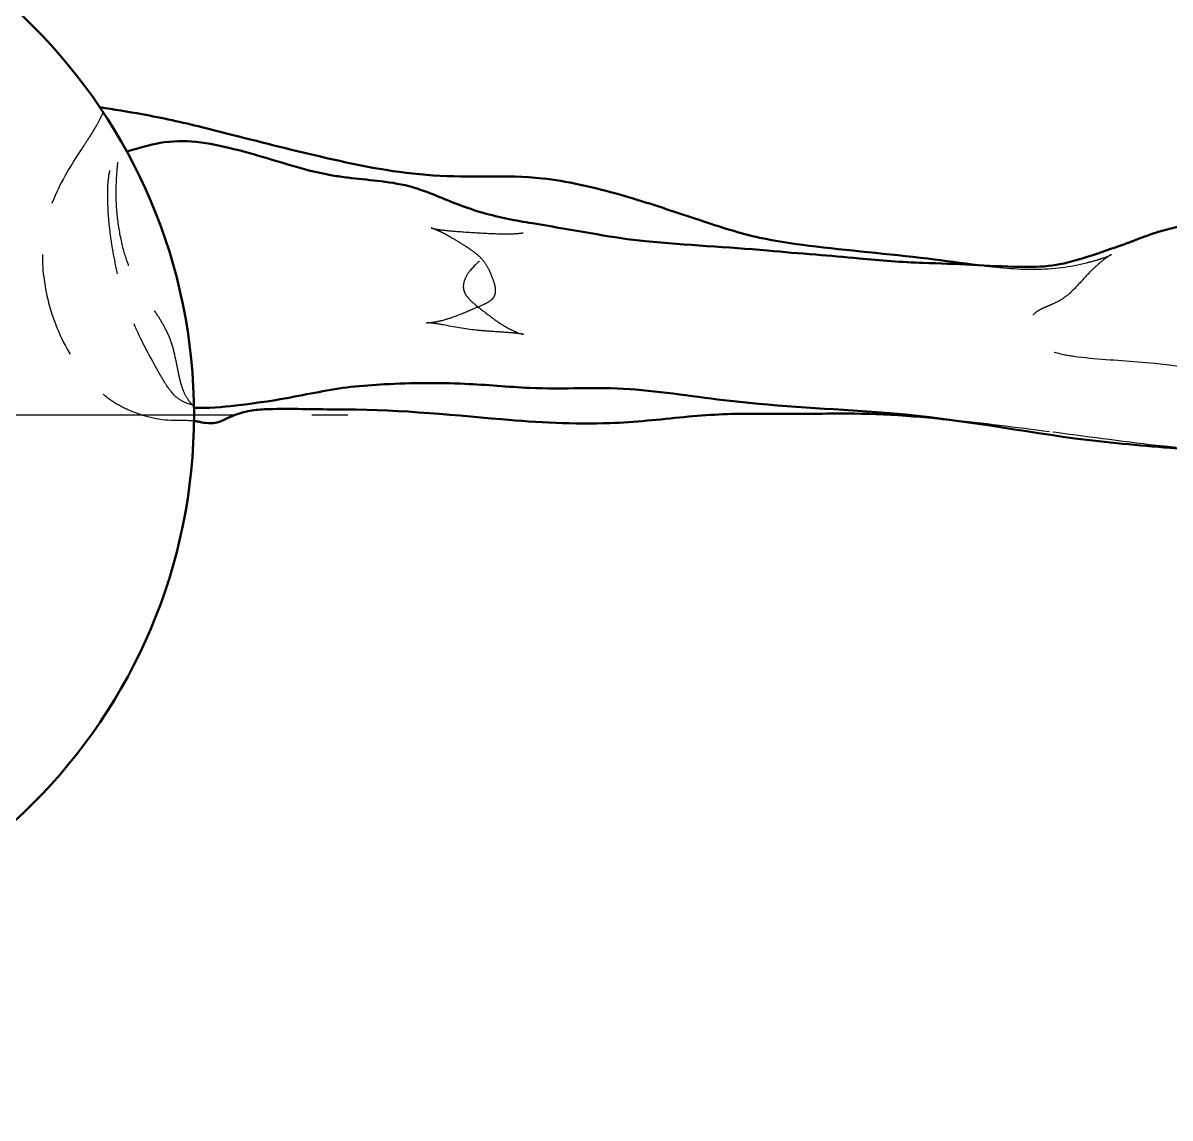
# Model space of a CAD drawing. Header units: millimetres. Extents: x 0 to 420, y 0 to 297.
# Drawn here: x 266.18 to 292.3, y 102.97 to 127.89 of the extents above; entities that cross this region are included whole.
import ezdxf

# ---------------------------------------------------------------- set-up
doc = ezdxf.new("R2010")
doc.units = ezdxf.units.MM
doc.header["$LTSCALE"] = 0.75
doc.linetypes.add('CENTER2', pattern=[28.575, 19.05, -3.175, 3.175, -3.175])
doc.linetypes.add('HIDDEN2', pattern=[4.7625, 3.175, -1.5875])
for name, color, linetype, lineweight in [('Hidden', 7, 'HIDDEN2', 25), ('Smart Centers', 7, 'CENTER2', 25), ('Visible', 7, 'Continuous', 50)]:
    doc.layers.add(name, color=color, linetype=linetype, lineweight=lineweight)

# ---------------------------------------------------------------- blocks, each defined once
blk = doc.blocks.new('*U11')
at = {"layer": 'Smart Centers', "color": 0, "ltscale": 0.75, "transparency": 16777216}
for p, q in [((0, 2.678906), (0, 16)), ((-16, 0), (-2.678906, 0)), ((2.678906, 0), (16, 0)), ((0, -16), (0, -2.678906))]:
    blk.add_line(p, q, dxfattribs=at)
at = {"layer": 'Smart Centers', "color": 0, "linetype": 'Continuous', "ltscale": 0.75, "transparency": 16777216}
for p, q in [((0, -0.892969), (0, 0.892969)), ((-0.892969, 0), (0.892969, 0))]:
    blk.add_line(p, q, dxfattribs=at)

msp = doc.modelspace()

# ---------------------------------------------------------------- linework, layer by layer
at = {"layer": 'Hidden'}
for points, knots in [([(268.0137, 125.8498), (268.0079, 125.8439), (268.0028, 125.8375), (267.9888, 125.8173), (267.9806, 125.8018), (267.9668, 125.773), (267.9635, 125.7656), (267.947, 125.7298), (267.9425, 125.7199), (267.9039, 125.6391), (267.8633, 125.5622), (267.7665, 125.4026), (267.7393, 125.3592), (267.6504, 125.2199), (267.5958, 125.1383), (267.3423, 124.7551), (267.1009, 124.3819), (266.8216, 123.7402), (266.7578, 123.5437), (266.6182, 122.9463), (266.6045, 122.5194), (266.6906, 121.8151), (266.7551, 121.5345), (266.9871, 120.8253), (267.1983, 120.3934), (267.6029, 119.837), (267.7566, 119.6614), (268.0185, 119.4283), (268.1142, 119.3538), (268.3364, 119.2074), (268.463, 119.1393), (268.8409, 118.9725), (269.1796, 118.8667), (269.7024, 118.8415), (269.7799, 118.85), (269.948, 118.8439)], [-6.2112176, -6.2112176, -6.2112176, -6.2112176, -6.1619122, -6.1619122, -6.0663498, -6.0663498, -6.0024462, -6.0024462, -5.933844, -5.933844, -5.6254016, -5.6254016, -5.5124813, -5.5124813, -5.251775, -5.251775, -4.5173642, -4.5173642, -4.1274598, -4.1274598, -3.2647992, -3.2647992, -2.680116, -2.680116, -1.7447764, -1.7447764, -1.2750805, -1.2750805, -1.0289985, -1.0289985, -0.7425002, -0.7425002, -0.2018779, -0.2018779, 0, 0, 0, 0]), ([(270.0765, 119.1696), (270.0502, 119.1887), (270.01, 119.2237), (269.9283, 119.3362), (269.8876, 119.3982), (269.827, 119.541), (269.8097, 119.5902), (269.7864, 119.6664), (269.7787, 119.6934), (269.7676, 119.7355), (269.7637, 119.7508), (269.7569, 119.7783), (269.7539, 119.7906), (269.7478, 119.8169), (269.7445, 119.8309), (269.736, 119.869), (269.7309, 119.8931), (269.7053, 120.0153), (269.6862, 120.1171), (269.638, 120.3488), (269.6077, 120.4792), (269.5488, 120.659), (269.5296, 120.7106), (269.495, 120.792), (269.4824, 120.8197), (269.4603, 120.8663), (269.4509, 120.8853), (269.4314, 120.9235), (269.4214, 120.9427), (269.3956, 120.9904), (269.3796, 121.0189), (269.3103, 121.1382), (269.2529, 121.2274), (269.0851, 121.4796), (268.9667, 121.6472), (268.8093, 121.906), (268.7619, 121.9899), (268.6963, 122.1203), (268.6759, 122.1636), (268.6395, 122.246), (268.6234, 122.2844), (268.588, 122.3738), (268.5692, 122.425), (268.5008, 122.6242), (268.4589, 122.7767), (268.3785, 123.1373), (268.3452, 123.3527), (268.3168, 123.6609), (268.3106, 123.757), (268.3054, 123.9087), (268.3045, 123.964), (268.3045, 124.1927), (268.3134, 124.3584), (268.3325, 124.5943), (268.3382, 124.6566), (268.3465, 124.7449), (268.3493, 124.7735), (268.3544, 124.8251), (268.3569, 124.8496), (268.3625, 124.9042), (268.366, 124.938), (268.3809, 125.0714), (268.3918, 125.1492), (268.4079, 125.2111)], [-5.4272136, -5.4272136, -5.4272136, -5.4272136, -5.063283, -5.063283, -4.8332257, -4.8332257, -4.718287, -4.718287, -4.6560527, -4.6560527, -4.6211384, -4.6211384, -4.5930007, -4.5930007, -4.5609673, -4.5609673, -4.5061805, -4.5061805, -4.2830382, -4.2830382, -4.0040524, -4.0040524, -3.8821262, -3.8821262, -3.8181915, -3.8181915, -3.7735579, -3.7735579, -3.7280709, -3.7280709, -3.6595015, -3.6595015, -3.4379421, -3.4379421, -3.0208011, -3.0208011, -2.824066, -2.824066, -2.7246792, -2.7246792, -2.639391, -2.639391, -2.5275054, -2.5275054, -2.2073968, -2.2073968, -1.7693727, -1.7693727, -1.5725349, -1.5725349, -1.4579877, -1.4579877, -1.0999776, -1.0999776, -0.9745019, -0.9745019, -0.9163495, -0.9163495, -0.8666847, -0.8666847, -0.8020462, -0.8020462, -0.5922036, -0.5922036, -0.5922036, -0.5922036]), ([(270.0762, 119.1878), (269.9478, 119.2156), (269.8651, 119.2515), (269.7149, 119.3331), (269.6321, 119.4049), (269.4901, 119.5818), (269.4347, 119.6653), (269.3476, 119.8094), (269.3175, 119.8614), (269.2651, 119.9538), (269.2406, 119.9978), (269.1894, 120.0903), (269.1591, 120.1456), (268.992, 120.451), (268.8403, 120.7318), (268.6186, 121.2651), (268.5526, 121.4451), (268.4649, 121.718), (268.4377, 121.8087), (268.3888, 121.9839), (268.367, 122.068), (268.3036, 122.3296), (268.2663, 122.5101), (268.1347, 123.2628), (268.0996, 123.7983), (268.1222, 124.2841), (268.1352, 124.4154), (268.1802, 124.5962), (268.201, 124.6589), (268.2521, 124.7586), (268.2792, 124.7989), (268.3519, 124.8729), (268.3956, 124.9016), (268.4771, 124.9374), (268.5108, 124.9488), (268.5493, 124.959)], [-3.6926171, -3.6926171, -3.6926171, -3.6926171, -3.5388259, -3.5388259, -3.2764039, -3.2764039, -3.0964687, -3.0964687, -3.0019688, -3.0019688, -2.9218124, -2.9218124, -2.826441, -2.826441, -2.3186128, -2.3186128, -2.0645103, -2.0645103, -1.9393402, -1.9393402, -1.8237539, -1.8237539, -1.5801249, -1.5801249, -0.8056741, -0.8056741, -0.5424312, -0.5424312, -0.4068466, -0.4068466, -0.303357, -0.303357, -0.1865394, -0.1865394, -0.1148731, -0.1148731, -0.1148731, -0.1148731]), ([(275.7351, 123.1126), (275.6961, 123.1321), (275.6626, 123.1473), (275.6129, 123.1687), (275.5948, 123.1762), (275.5566, 123.1915), (275.5355, 123.1997), (275.5111, 123.2089), (275.5003, 123.2127), (275.4818, 123.219), (275.4768, 123.2204), (275.4768, 123.2204), (275.4799, 123.2195), (275.4947, 123.2157), (275.5118, 123.2116), (275.5701, 123.1996), (275.6197, 123.191), (275.7729, 123.1695), (275.891, 123.1582), (276.2317, 123.1314), (276.4623, 123.1148), (276.8593, 123.0944), (277.0291, 123.0888), (277.2822, 123.0889), (277.3751, 123.0917), (277.4963, 123.1006), (277.5364, 123.1056), (277.5662, 123.1106), (277.5715, 123.1118), (277.5715, 123.1118), (277.571, 123.1117), (277.5673, 123.1108), (277.5604, 123.109), (277.5311, 123.0996), (277.5009, 123.0888), (277.4288, 123.0566), (277.3884, 123.0366), (277.2978, 122.9861), (277.2462, 122.9546), (277.126, 122.8759), (277.0557, 122.8262), (276.8916, 122.709), (276.7956, 122.6405), (276.5828, 122.4769), (276.4656, 122.3783), (276.3244, 122.2036), (276.2834, 122.1424), (276.2376, 122.0425), (276.2248, 122.0062), (276.2119, 121.946), (276.2089, 121.9222), (276.2073, 121.8578), (276.2136, 121.8167), (276.2398, 121.7438), (276.2581, 121.7109), (276.302, 121.6484), (276.3281, 121.6184), (276.4038, 121.5406), (276.4565, 121.4957), (276.6379, 121.3495), (276.7698, 121.2512), (277.0025, 121.079), (277.1084, 121.0074), (277.2729, 120.9165), (277.3339, 120.8872), (277.4143, 120.8537), (277.4395, 120.8441), (277.4918, 120.8256), (277.5168, 120.818), (277.5346, 120.813)], [0, 0, 0, 0, 0.0713941, 0.0713941, 0.1142797, 0.1142797, 0.1568213, 0.1568213, 0.1973455, 0.1973455, 0.2522246, 0.2522246, 0.2956644, 0.2956644, 0.3744081, 0.3744081, 0.5074849, 0.5074849, 0.7450423, 0.7450423, 1.1262739, 1.1262739, 1.4120798, 1.4120798, 1.6061467, 1.6061467, 1.742829, 1.742829, 1.8050777, 1.8050777, 1.8237887, 1.8237887, 1.8768973, 1.8768973, 1.961815, 1.961815, 2.0358022, 2.0358022, 2.117389, 2.117389, 2.2229129, 2.2229129, 2.3623041, 2.3623041, 2.5461571, 2.5461571, 2.6325291, 2.6325291, 2.6787135, 2.6787135, 2.708412, 2.708412, 2.7596041, 2.7596041, 2.8043045, 2.8043045, 2.8516785, 2.8516785, 2.9344815, 2.9344815, 3.1318094, 3.1318094, 3.2847368, 3.2847368, 3.374739, 3.374739, 3.4200096, 3.4200096, 3.481747, 3.481747, 3.481747, 3.481747]), ([(276.1498, 122.8728), (276.0833, 122.9135), (276.0158, 122.9539), (275.9128, 123.0143), (275.8766, 123.0354), (275.8227, 123.066), (275.8038, 123.0765), (275.7679, 123.0958), (275.751, 123.1047), (275.7351, 123.1126)], [0, 0, 0, 0, 0.09401809, 0.09401809, 0.14333216, 0.14333216, 0.17117375, 0.17117375, 0.20143925, 0.20143925, 0.20143925, 0.20143925]), ([(276.7956, 122.268), (276.7608, 122.3404), (276.7207, 122.4062), (276.6339, 122.5159), (276.5865, 122.5639), (276.4674, 122.6648), (276.3928, 122.7179), (276.2628, 122.8035), (276.2064, 122.8382), (276.1498, 122.8728)], [0, 0, 0, 0, 0.09997931, 0.09997931, 0.19499041, 0.19499041, 0.30313869, 0.30313869, 0.3828005, 0.3828005, 0.3828005, 0.3828005]), ([(290.8666, 122.5711), (290.8724, 122.5734), (290.8751, 122.5745), (290.8805, 122.5769), (290.883, 122.5781), (290.8909, 122.5819), (290.8953, 122.584), (290.9122, 122.5923), (290.9239, 122.5982), (290.9473, 122.6104), (290.9584, 122.6166), (290.9599, 122.6175), (290.96, 122.6175), (290.96, 122.6175), (290.9552, 122.6148), (290.9385, 122.6044), (290.9305, 122.5993), (290.9047, 122.5825), (290.8834, 122.5682), (290.8356, 122.5343), (290.8088, 122.5146), (290.7433, 122.4641), (290.7034, 122.4315), (290.599, 122.3411), (290.5341, 122.2796), (290.3612, 122.1041), (290.2568, 121.9836), (290.0396, 121.7517), (289.9171, 121.6433), (289.7146, 121.5309), (289.6483, 121.5005), (289.538, 121.4527), (289.4938, 121.4342), (289.4242, 121.4035), (289.3986, 121.3919), (289.3334, 121.3599), (289.295, 121.3386), (289.2336, 121.2951), (289.2075, 121.2722), (289.1563, 121.2134), (289.1322, 121.1764), (289.0977, 121.1015), (289.0856, 121.0633), (289.0707, 120.9825), (289.0686, 120.9388), (289.0766, 120.8521), (289.0874, 120.8083), (289.1203, 120.7289), (289.1427, 120.6924), (289.1985, 120.625), (289.2334, 120.5938), (289.3192, 120.5321), (289.3727, 120.5029), (289.4952, 120.4474), (289.5659, 120.4227), (289.7916, 120.3564), (289.9508, 120.3274), (290.1098, 120.3049)], [0, 0, 0, 0, 0.0453381, 0.0453381, 0.07498, 0.07498, 0.0957353, 0.0957353, 0.1356413, 0.1356413, 0.218696, 0.218696, 0.2240941, 0.2240941, 0.2765375, 0.2765375, 0.3060641, 0.3060641, 0.3542854, 0.3542854, 0.4022627, 0.4022627, 0.468539, 0.468539, 0.577276, 0.577276, 0.7678404, 0.7678404, 0.9586518, 0.9586518, 1.0471366, 1.0471366, 1.1050838, 1.1050838, 1.1384923, 1.1384923, 1.1933782, 1.1933782, 1.2407612, 1.2407612, 1.2935561, 1.2935561, 1.3405676, 1.3405676, 1.3922248, 1.3922248, 1.4466858, 1.4466858, 1.5011587, 1.5011587, 1.5615112, 1.5615112, 1.6351256, 1.6351256, 1.7245865, 1.7245865, 1.9179398, 1.9179398, 1.9179398, 1.9179398]), ([(290.3957, 122.4289), (290.4802, 122.4498), (290.5621, 122.4727), (290.6854, 122.5101), (290.7274, 122.5233), (290.7871, 122.5429), (290.8065, 122.5495), (290.8421, 122.5619), (290.8587, 122.568), (290.8666, 122.5711)], [0, 0, 0, 0, 0.14199277, 0.14199277, 0.21318082, 0.21318082, 0.2490116, 0.2490116, 0.28617356, 0.28617356, 0.28617356, 0.28617356]), ([(276.4022, 121.3683), (276.4908, 121.4052), (276.5802, 121.4402), (276.7024, 121.497), (276.739, 121.5154), (276.8107, 121.5584), (276.8461, 121.5834), (276.8919, 121.6328), (276.9062, 121.6523), (276.9286, 121.6971), (276.9361, 121.7229), (276.9437, 121.7745), (276.944, 121.8008), (276.9392, 121.8654), (276.9315, 121.9037), (276.9039, 122.007), (276.8793, 122.0708), (276.8352, 122.1797), (276.8162, 122.2249), (276.7956, 122.268)], [0, 0, 0, 0, 0.11550167, 0.11550167, 0.16655017, 0.16655017, 0.22243393, 0.22243393, 0.25191094, 0.25191094, 0.28372213, 0.28372213, 0.31523939, 0.31523939, 0.36256705, 0.36256705, 0.44587814, 0.44587814, 0.50543993, 0.50543993, 0.50543993, 0.50543993]), ([(275.5661, 121.0855), (275.62, 121.0945), (275.6795, 121.1073), (275.8169, 121.143), (275.8965, 121.168), (276.1181, 121.247), (276.2599, 121.3089), (276.4022, 121.3683)], [0, 0, 0, 0, 0.08052892, 0.08052892, 0.18317185, 0.18317185, 0.36877513, 0.36877513, 0.36877513, 0.36877513]), ([(276.4955, 120.8963), (276.2573, 120.9206), (275.9869, 120.9716), (275.6421, 121.0366), (275.537, 121.0526), (275.4397, 121.062), (275.4214, 121.0635), (275.3922, 121.0653), (275.3812, 121.0657), (275.3747, 121.0658), (275.3738, 121.0658), (275.3738, 121.0658), (275.3743, 121.0658), (275.3795, 121.0659), (275.3908, 121.0661), (275.4232, 121.0679), (275.4431, 121.0694), (275.4953, 121.0749), (275.53, 121.0794), (275.5661, 121.0855)], [0, 0, 0, 0, 0.38490004, 0.38490004, 0.56664284, 0.56664284, 0.6147226, 0.6147226, 0.66297926, 0.66297926, 0.68019254, 0.68019254, 0.69394005, 0.69394005, 0.73947316, 0.73947316, 0.77953048, 0.77953048, 0.83348077, 0.83348077, 0.83348077, 0.83348077]), ([(277.5346, 120.813), (277.5592, 120.8061), (277.5734, 120.8031), (277.5756, 120.8027), (277.5756, 120.8026), (277.5756, 120.8026), (277.5669, 120.8044), (277.5323, 120.8099), (277.5025, 120.8142), (277.4146, 120.8249), (277.3495, 120.8315), (277.1508, 120.8484), (277.0066, 120.8569), (276.7388, 120.8748), (276.6183, 120.8837), (276.4955, 120.8963)], [0, 0, 0, 0, 0.08522216, 0.08522216, 0.09250933, 0.09250933, 0.16650822, 0.16650822, 0.26081152, 0.26081152, 0.400071, 0.400071, 0.65746414, 0.65746414, 0.85584069, 0.85584069, 0.85584069, 0.85584069]), ([(290.1098, 120.3049), (290.5925, 120.2368), (291.079, 120.2178), (292.5919, 120.0985), (293.6218, 119.9109), (296.0509, 119.2432), (297.4737, 118.8137), (299.3134, 118.3592), (299.7111, 118.2554), (300.3352, 118.0354), (300.5692, 117.9386), (300.9771, 117.7572), (301.2034, 117.6505), (301.3184, 117.5969), (301.3331, 117.59), (301.3512, 117.5818), (301.3566, 117.5793), (301.3617, 117.577), (301.3627, 117.5765), (301.3627, 117.5765)], [0, 0, 0, 0, 0.5869155, 0.5869155, 1.8281599, 1.8281599, 3.6101164, 3.6101164, 4.1026688, 4.1026688, 4.4064302, 4.4064302, 4.6412401, 4.6412401, 4.6870355, 4.6870355, 4.7059774, 4.7059774, 4.7203476, 4.7203476, 4.7203476, 4.7203476])]:
    msp.add_open_spline(points, degree=3, knots=knots, dxfattribs=at)
for points in [[(268.531, 124.954), (268.5371, 124.9557), (268.5431, 124.9575), (268.5492, 124.9592)], [(287.9342, 122.3751), (288.3759, 122.3207), (288.807, 122.2793), (289.2119, 122.2824)], [(289.2119, 122.2824), (289.6365, 122.2857), (290.0387, 122.3408), (290.3957, 122.4289)], [(269.948, 118.8439), (270.0216, 118.8412), (270.0499, 118.8381), (270.057, 118.8372)], [(270.057, 118.8372), (270.0636, 118.8365), (270.0702, 118.8356), (270.0774, 118.8345)], [(289.5536, 118.5834), (288.7922, 118.6786), (288.0367, 118.7792), (287.2841, 118.8578)], [(291.9915, 118.2733), (291.1739, 118.367), (290.3621, 118.4823), (289.5536, 118.5834)], [(296.0044, 118.0219), (294.6755, 118.0543), (293.3226, 118.1208), (291.9915, 118.2733)]]:
    msp.add_open_spline(points, degree=3, dxfattribs=at)
at = {"layer": 'Visible'}
msp.add_circle((257.5781, 118.9688), 12.5, dxfattribs=at)
for points in [[(267.9339, 125.9693), (268.2524, 125.9195), (268.5736, 125.8685), (268.8948, 125.81)], [(268.8948, 125.81), (269.35, 125.727), (269.8064, 125.6255), (270.2586, 125.514)], [(268.5492, 124.9592), (268.7567, 125.0195), (268.9793, 125.0924), (269.2083, 125.1385)], [(276.2439, 119.676), (275.6365, 119.7037), (275.026, 119.6961), (274.4169, 119.6653)], [(277.0799, 118.869), (275.8225, 118.9803), (274.5618, 119.1026), (273.2995, 119.0944)], [(279.5457, 118.7814), (278.7243, 118.7521), (277.8991, 118.7965), (277.0799, 118.869)], [(292.2976, 118.2164), (291.5776, 118.2808), (290.8527, 118.3361), (290.1319, 118.4345)]]:
    msp.add_open_spline(points, degree=3, dxfattribs=at)
for points, knots in [([(270.2586, 125.514), (270.4948, 125.4557), (270.7305, 125.3955), (271.6736, 125.1556), (272.3831, 124.9764), (273.8922, 124.6316), (274.7035, 124.4698), (275.9371, 124.392), (276.3538, 124.393), (277.1797, 124.3968), (277.5945, 124.394), (278.0087, 124.3495)], [0, 0, 0, 0, 0.2919612, 0.2919612, 1.1682299, 1.1682299, 2.1524713, 2.1524713, 2.6514088, 2.6514088, 3.1526843, 3.1526843, 3.1526843, 3.1526843]), ([(269.2083, 125.1385), (269.4723, 125.1916), (269.7506, 125.2088), (270.3091, 125.1679), (270.5928, 125.1112), (271.474, 124.9028), (272.0666, 124.7019), (272.6493, 124.5453)], [0, 0, 0, 0, 0.3277155, 0.3277155, 0.6725537, 0.6725537, 1.4162612, 1.4162612, 1.4162612, 1.4162612]), ([(272.6493, 124.5453), (272.8491, 124.4917), (273.0397, 124.449), (273.3412, 124.3993), (273.4587, 124.3831), (273.5793, 124.3681)], [0, 0, 0, 0, 0.25514992, 0.25514992, 0.40913122, 0.40913122, 0.40913122, 0.40913122]), ([(273.5793, 124.3681), (273.7972, 124.3411), (274.0224, 124.3196), (274.4869, 124.2673), (274.7378, 124.2324), (274.9746, 124.1701)], [0, 0, 0, 0, 0.28400401, 0.28400401, 0.57948318, 0.57948318, 0.57948318, 0.57948318]), ([(278.0087, 124.3495), (278.5661, 124.2895), (279.1192, 124.1612), (279.7991, 123.9733), (279.9369, 123.9334), (280.0743, 123.8921)], [0, 0, 0, 0, 0.67453528, 0.67453528, 0.84675939, 0.84675939, 0.84675939, 0.84675939]), ([(274.9746, 124.1701), (275.1134, 124.1336), (275.2475, 124.0885), (275.5604, 123.9718), (275.7372, 123.8968), (276.1559, 123.7289), (276.4046, 123.6378), (277.0268, 123.4618), (277.4058, 123.3878), (278.2703, 123.2486), (278.7621, 123.1633), (279.6187, 123.0132), (279.9854, 122.9594), (281.2796, 122.8297), (282.2399, 122.7888), (283.5025, 122.6736), (283.8527, 122.6443), (284.5518, 122.5921), (284.8857, 122.5619), (285.7026, 122.4807), (286.1927, 122.4421), (287.4153, 122.4088), (288.1574, 122.3558), (289.1291, 122.3303), (289.3823, 122.3366), (289.6106, 122.3675)], [0, 0, 0, 0, 0.1730964, 0.1730964, 0.4205609, 0.4205609, 0.7458326, 0.7458326, 1.2024394, 1.2024394, 1.8006558, 1.8006558, 2.2511399, 2.2511399, 3.3832959, 3.3832959, 3.8629621, 3.8629621, 4.2648426, 4.2648426, 4.8515066, 4.8515066, 5.7442839, 5.7442839, 6.0603398, 6.0603398, 6.0603398, 6.0603398]), ([(280.0743, 123.8921), (280.578, 123.7406), (281.079, 123.5691), (282.0492, 123.2455), (282.5161, 123.0974), (283.3232, 122.9187), (283.6947, 122.865), (284.9548, 122.7134), (285.8763, 122.6318), (287.1684, 122.4779), (287.5552, 122.4217), (287.9342, 122.3751)], [0, 0, 0, 0, 0.6312411, 0.6312411, 1.2361896, 1.2361896, 1.7459847, 1.7459847, 2.903949, 2.903949, 3.3947404, 3.3947404, 3.3947404, 3.3947404]), ([(291.4184, 122.9106), (291.4215, 122.9118), (291.4271, 122.9141), (291.4421, 122.9201), (291.4521, 122.9242), (291.4787, 122.9348), (291.4965, 122.942), (291.5481, 122.9624), (291.5836, 122.9763), (291.7282, 123.0314), (291.8565, 123.0771), (292.0952, 123.1519), (292.2078, 123.1834), (292.622, 123.2856), (292.9324, 123.3352), (293.7335, 123.385), (294.232, 123.3292), (295.2529, 123.0985), (295.7805, 122.919), (296.9302, 122.5264), (297.5614, 122.3296), (298.8112, 122.0245), (299.429, 121.8821), (300.3327, 121.6824), (300.6403, 121.6263), (301.116, 121.6038), (301.2828, 121.6081), (301.6185, 121.6353), (301.7943, 121.6596), (301.9489, 121.6843)], [0, 0, 0, 0, 0.0189561, 0.0189561, 0.040133, 0.040133, 0.0700945, 0.0700945, 0.1241001, 0.1241001, 0.2894141, 0.2894141, 0.4301392, 0.4301392, 0.8035789, 0.8035789, 1.3933726, 1.3933726, 2.0597175, 2.0597175, 2.8513648, 2.8513648, 3.6045415, 3.6045415, 3.9770989, 3.9770989, 4.1761123, 4.1761123, 4.3824018, 4.3824018, 4.3824018, 4.3824018]), ([(289.6106, 122.3675), (289.8547, 122.4004), (290.0797, 122.4611), (290.5983, 122.6201), (290.887, 122.7233), (291.1514, 122.8149)], [0, 0, 0, 0, 0.33776072, 0.33776072, 0.81717083, 0.81717083, 0.81717083, 0.81717083]), ([(291.1514, 122.8149), (291.1819, 122.8255), (291.2163, 122.8374), (291.2817, 122.8602), (291.3107, 122.8704), (291.3493, 122.8844), (291.3612, 122.8888), (291.3942, 122.901), (291.4051, 122.9053), (291.4184, 122.9106)], [0, 0, 0, 0, 0.05482289, 0.05482289, 0.11959764, 0.11959764, 0.14841175, 0.14841175, 0.22103229, 0.22103229, 0.22103229, 0.22103229]), ([(274.4169, 119.6653), (274.1597, 119.6523), (273.9031, 119.6338), (273.1648, 119.5476), (272.6689, 119.4391), (272.1871, 119.3506)], [0, 0, 0, 0, 0.30918896, 0.30918896, 0.90347381, 0.90347381, 0.90347381, 0.90347381]), ([(290.1319, 118.4345), (288.6634, 118.6349), (287.1993, 118.9194), (284.5767, 119.1079), (283.4267, 119.1539), (281.513, 119.3763), (280.7402, 119.5024), (279.2573, 119.6058), (278.48, 119.5487), (277.2238, 119.6052), (276.7342, 119.6537), (276.2439, 119.676)], [0, 0, 0, 0, 1.7800699, 1.7800699, 3.1582259, 3.1582259, 4.0919212, 4.0919212, 5.0177011, 5.0177011, 5.6087773, 5.6087773, 5.6087773, 5.6087773]), ([(272.1871, 119.3506), (271.7883, 119.2774), (271.3944, 119.2247), (270.7246, 119.1463), (270.4032, 119.1164), (270.0771, 119.1312)], [0, 0, 0, 0, 0.49192274, 0.49192274, 0.89087215, 0.89087215, 0.89087215, 0.89087215]), ([(273.2995, 119.0944), (272.7916, 119.0911), (272.2821, 119.1169), (271.6501, 119.0949), (271.523, 119.0869), (271.268, 119.0505), (271.1407, 119.0169), (270.9459, 118.9411), (270.8757, 118.9087), (270.7678, 118.86), (270.7307, 118.8433), (270.6634, 118.8164), (270.6331, 118.8056), (270.5462, 118.7825), (270.4888, 118.7767), (270.3734, 118.7795), (270.3151, 118.7885), (270.2562, 118.799)], [0, 0, 0, 0, 0.6096063, 0.6096063, 0.7627116, 0.7627116, 0.9259359, 0.9259359, 1.0195981, 1.0195981, 1.0685191, 1.0685191, 1.1065842, 1.1065842, 1.1790236, 1.1790236, 1.2567675, 1.2567675, 1.2567675, 1.2567675]), ([(270.2562, 118.799), (270.2273, 118.8042), (270.1982, 118.8098), (270.1539, 118.8186), (270.1392, 118.8216), (270.1092, 118.8276), (270.0934, 118.8307), (270.0774, 118.8332)], [0, 0, 0, 0, 0.038280525, 0.038280525, 0.057529219, 0.057529219, 0.076985065, 0.076985065, 0.076985065, 0.076985065]), ([(287.2841, 118.8578), (286.3892, 118.9513), (285.4983, 119.0137), (283.9986, 118.9898), (283.3909, 118.993), (282.2894, 118.9984), (281.7673, 118.9719), (280.6741, 118.8645), (280.1102, 118.8016), (279.5457, 118.7814)], [0.9384214, 0.9384214, 0.9384214, 0.9384214, 2.0542119, 2.0542119, 2.814472, 2.814472, 3.4658116, 3.4658116, 4.1442428, 4.1442428, 4.1442428, 4.1442428]), ([(300.7063, 117.8195), (300.5588, 117.8651), (300.4141, 117.9032), (300.1172, 117.9616), (299.9558, 117.9776), (299.5799, 117.9957), (299.3775, 117.9979), (298.8471, 118.0033), (298.512, 118.0071), (297.1792, 118.0233), (296.189, 118.0154), (294.2232, 118.0424), (293.2602, 118.1304), (292.2976, 118.2164)], [0, 0, 0, 0, 0.204629, 0.204629, 0.4656463, 0.4656463, 0.7227072, 0.7227072, 1.1346898, 1.1346898, 2.3690726, 2.3690726, 3.5372054, 3.5372054, 3.5372054, 3.5372054])]:
    msp.add_open_spline(points, degree=3, knots=knots, dxfattribs=at)

# ---------------------------------------------------------------- block references
at = {"layer": 'Smart Centers', "ltscale": 0.75}
msp.add_blockref('*U11', (257.5781, 118.9688), dxfattribs=at)

doc.saveas('drawing.dxf')
